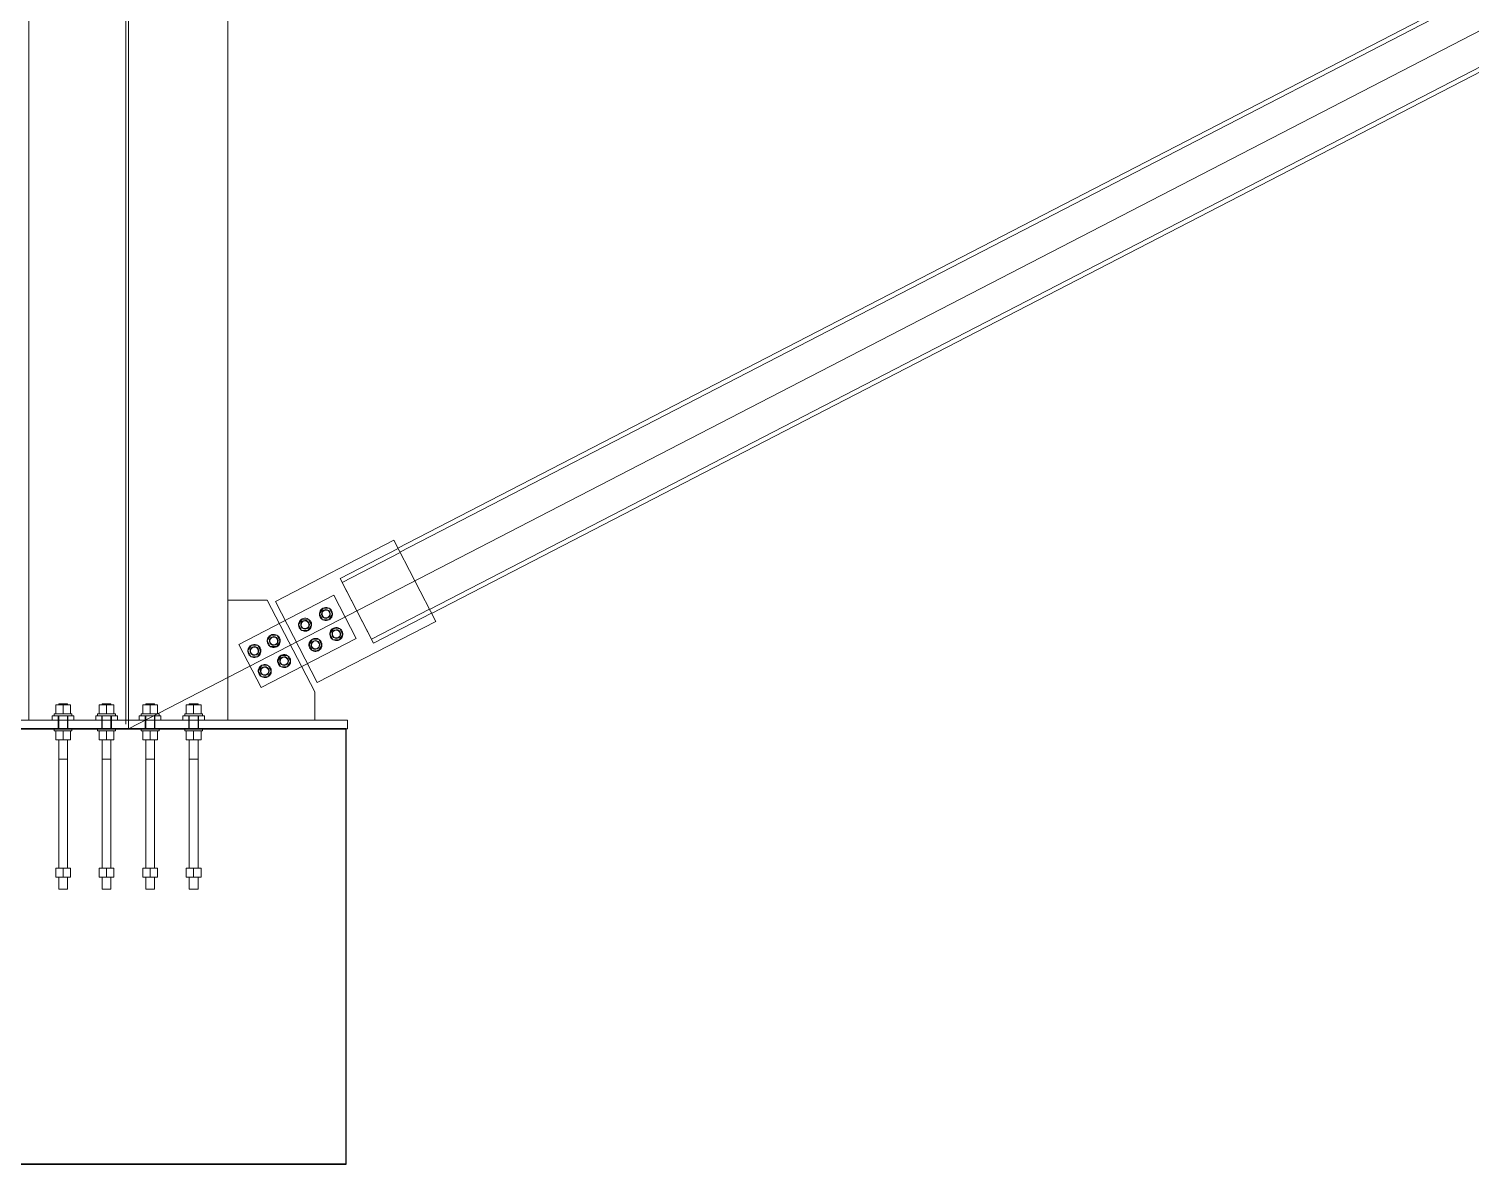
# Model space of a CAD drawing. Header units: millimetres. Extents: x -6949 to 83354, y -55091 to 16861.
# Drawn here: x 14772 to 18084, y -1000 to 1608 of the extents above; entities that cross this region are included whole.
import ezdxf

# ---------------------------------------------------------------- set-up
doc = ezdxf.new("R2010")
doc.units = ezdxf.units.MM
doc.layers.add('A-DETL', color=7, linetype='Continuous', lineweight=18, true_color=0x00a600)
for name, color, linetype, lineweight in [('S-BEAM', 7, 'Continuous', 18), ('S-COLS', 7, 'Continuous', 18), ('S-FNDN', 7, 'Continuous', 25), ('S-FSTN', 7, 'Continuous', 18)]:
    doc.layers.add(name, color=color, linetype=linetype, lineweight=lineweight)

msp = doc.modelspace()

# ---------------------------------------------------------------- linework, layer by layer
at = {"layer": 'A-DETL'}
for p, q in [((14994.1, 11), (14994.1, 3911)), ((22500, 3875), (15000, 0)), ((15000, 0), (15000, 3875))]:
    msp.add_line(p, q, dxfattribs=at)
at = {"layer": 'S-BEAM'}
for p, q in [((21962.8, 3692.2), (15619, 414.6)), ((21967.4, 3683.3), (15623.6, 405.7)), ((15691.7, 273.9), (22035.5, 3551.5)), ((15696.3, 265), (22040.1, 3542.7)), ((15486.1, 345.2), (15619.3, 414)), ((15486.1, 345.2), (15619.3, 414)), ((15490.7, 336.2), (15624, 405.1)), ((15619.3, 414), (15624, 405.1)), ((15524.4, 270.9), (15486.1, 345.2)), ((15486.1, 345.2), (15524.4, 270.9)), ((15486.1, 345.2), (15490.7, 336.2)), ((15490.7, 336.2), (15524.4, 270.9)), ((15524.4, 270.9), (15490.7, 336.2)), ((15524.4, 270.9), (15558.1, 205.7)), ((15562.8, 196.7), (15524.4, 270.9)), ((15524.4, 270.9), (15562.8, 196.7)), ((15558.1, 205.7), (15524.4, 270.9)), ((15558.1, 205.7), (15691.4, 274.5)), ((15558.1, 205.7), (15691.4, 274.5)), ((15562.8, 196.7), (15696, 265.6)), ((15562.8, 196.7), (15696, 265.6)), ((15691.4, 274.5), (15696, 265.6)), ((15562.8, 196.7), (15558.1, 205.7))]:
    msp.add_line(p, q, dxfattribs=at)
at = {"layer": 'S-COLS'}
for p, q in [((14771.5, 12000), (14771.5, 20)), ((15228.5, 20), (15228.5, 12000)), ((14771.5, 20), (15228.5, 20)), ((15228.5, 20), (14771.5, 20)), ((14771.5, 0), (15228.5, 0)), ((15228.5, 0), (14771.5, 0)), ((14771.5, 0), (15228.5, 0)), ((15228.5, 0), (14771.5, 0)), ((14784.5, 20), (15215.5, 20)), ((15215.5, 20), (14784.5, 20)), ((14784.5, 0), (15215.5, 0)), ((15215.5, 0), (14784.5, 0)), ((14784.5, 0), (15215.5, 0)), ((15215.5, 0), (14784.5, 0))]:
    msp.add_line(p, q, dxfattribs=at)
at = {"layer": 'S-FNDN'}
for p, q in [((14500, 0), (15500, 0)), ((15500, 0), (14500, 0)), ((14500, 0), (14850, 0)), ((15500, 0), (14500, 0)), ((14500, 0), (14850, 0)), ((14850, 0), (14500, 0)), ((14850, 0), (15150, 0)), ((14850, 0), (15150, 0)), ((15150, 0), (14850, 0)), ((15150, 0), (15500, 0)), ((15150, 0), (15500, 0)), ((15500, 0), (15150, 0)), ((15500, 0), (15500, 0)), ((15500, -1000), (15500, 0)), ((15500, -1000), (15500, 0)), ((15500, 0), (15500, 0)), ((15500, 0), (15500, 0)), ((15500, 0), (15500, 0)), ((15500, -1000), (15500, 0)), ((15500, -1000), (15500, 0)), ((15500, 0), (15500, 0)), ((15500, 0), (15500, 0)), ((15500, 0), (15500, 0)), ((15500, -1000), (15500, 0)), ((15500, -1000), (15500, 0)), ((14500, -1000), (15500, -1000)), ((15500, -1000), (14500, -1000)), ((14500, -1000), (15500, -1000)), ((15500, -1000), (14500, -1000)), ((14500, -1000), (15500, -1000)), ((15500, -1000), (14500, -1000)), ((15500, -1000), (15500, -1000)), ((15500, -1000), (15500, -1000)), ((15500, -1000), (15500, -1000))]:
    msp.add_line(p, q, dxfattribs=at)
at = {"layer": 'S-FSTN'}
for p, q in [((15609.5, 433.1), (15337.6, 292.6)), ((15705.9, 246.5), (15609.5, 433.1)), ((15472.1, 306.9), (15253.5, 194)), ((15472.1, 306.9), (15253.5, 194)), ((15523.5, 207.4), (15472.1, 306.9)), ((15523.5, 207.4), (15472.1, 306.9)), ((15319.2, 295.5), (15228.5, 295.5)), ((15228.5, 295.5), (15228.5, 20)), ((15428, 85), (15319.2, 295.5)), ((15337.6, 292.6), (15434, 106.1)), ((15447.1, 276.9), (15439.1, 264.4)), ((15461.8, 276.2), (15447.1, 276.9)), ((15468.6, 263.1), (15461.8, 276.2)), ((15399.1, 252.1), (15391.1, 239.7)), ((15391.1, 239.7), (15397.9, 226.5)), ((15413.8, 251.4), (15399.1, 252.1)), ((15412.6, 225.8), (15420.6, 238.3)), ((15420.6, 238.3), (15413.8, 251.4)), ((15434, 106.1), (15705.9, 246.5)), ((15439.1, 264.4), (15445.9, 251.3)), ((15445.9, 251.3), (15460.6, 250.6)), ((15460.6, 250.6), (15468.6, 263.1)), ((15304.9, 94.5), (15523.5, 207.4)), ((15304.9, 94.5), (15523.5, 207.4)), ((15327.1, 214.9), (15319.1, 202.5)), ((15319.1, 202.5), (15325.9, 189.3)), ((15341.9, 214.2), (15327.1, 214.9)), ((15340.7, 188.7), (15348.7, 201.1)), ((15348.7, 201.1), (15341.9, 214.2)), ((15397.9, 226.5), (15412.6, 225.8)), ((15423, 205.9), (15415, 193.5)), ((15437.7, 205.2), (15423, 205.9)), ((15444.5, 192.1), (15437.7, 205.2)), ((15470.9, 230.7), (15462.9, 218.2)), ((15462.9, 218.2), (15469.7, 205.1)), ((15469.7, 205.1), (15484.5, 204.4)), ((15485.7, 230), (15470.9, 230.7)), ((15484.5, 204.4), (15492.5, 216.9)), ((15492.5, 216.9), (15485.7, 230)), ((15228.5, 172.8), (15228.5, 142.8)), ((15253.5, 194), (15304.9, 94.5)), ((15253.5, 194), (15304.9, 94.5)), ((15282.7, 192), (15274.7, 179.5)), ((15274.7, 179.5), (15281.5, 166.4)), ((15281.5, 166.4), (15296.3, 165.7)), ((15297.5, 191.3), (15282.7, 192)), ((15296.3, 165.7), (15304.2, 178.1)), ((15304.2, 178.1), (15297.5, 191.3)), ((15325.9, 189.3), (15340.7, 188.7)), ((15351, 168.7), (15343, 156.3)), ((15365.8, 168), (15351, 168.7)), ((15372.5, 154.9), (15365.8, 168)), ((15415, 193.5), (15421.8, 180.3)), ((15421.8, 180.3), (15436.5, 179.6)), ((15436.5, 179.6), (15444.5, 192.1)), ((15306.6, 145.8), (15298.6, 133.3)), ((15298.6, 133.3), (15305.4, 120.2)), ((15321.3, 145.1), (15306.6, 145.8)), ((15328.1, 131.9), (15321.3, 145.1)), ((15343, 156.3), (15349.8, 143.1)), ((15349.8, 143.1), (15364.6, 142.5)), ((15364.6, 142.5), (15372.5, 154.9)), ((15305.4, 120.2), (15320.1, 119.5)), ((15320.1, 119.5), (15328.1, 131.9)), ((15428, 20), (15428, 85)), ((14829.5, 34.6), (14829.5, 30)), ((14829.5, 34.6), (14870.5, 34.6)), ((14870.5, 34.6), (14829.5, 34.6)), ((14829.5, 34.6), (14829.5, 30)), ((14829.5, 34.6), (14870.5, 34.6)), ((14870.5, 34.6), (14829.5, 34.6)), ((14833.1, 55.3), (14850, 55.3)), ((14833.1, 55.3), (14833.1, 34.6)), ((14833.1, 55.3), (14850, 55.3)), ((14833.1, 55.3), (14833.1, 34.6)), ((14850, 34.6), (14833.1, 34.6)), ((14850, 34.6), (14833.1, 34.6)), ((14840, 57), (14840, 55.3)), ((14840, 57), (14860, 57)), ((14860, 57), (14840, 57)), ((14840, 57), (14840, 55.3)), ((14840, 57), (14860, 57)), ((14860, 57), (14840, 57)), ((14840, 55.3), (14860, 55.3)), ((14860, 55.3), (14840, 55.3)), ((14840, 55.3), (14860, 55.3)), ((14860, 55.3), (14840, 55.3)), ((14850, 55.3), (14866.9, 55.3)), ((14850, 55.3), (14850, 34.6)), ((14850, 55.3), (14850, 34.6)), ((14850, 55.3), (14866.9, 55.3)), ((14850, 55.3), (14850, 34.6)), ((14850, 55.3), (14850, 34.6)), ((14866.9, 34.6), (14850, 34.6)), ((14866.9, 34.6), (14850, 34.6)), ((14860, 55.3), (14860, 57)), ((14860, 55.3), (14860, 57)), ((14866.9, 55.3), (14866.9, 34.6)), ((14866.9, 55.3), (14866.9, 34.6)), ((14870.5, 30), (14870.5, 34.6)), ((14870.5, 30), (14870.5, 34.6)), ((14929.5, 34.6), (14929.5, 30)), ((14929.5, 34.6), (14970.5, 34.6)), ((14970.5, 34.6), (14929.5, 34.6)), ((14929.5, 34.6), (14929.5, 30)), ((14929.5, 34.6), (14970.5, 34.6)), ((14970.5, 34.6), (14929.5, 34.6)), ((14933.1, 55.3), (14950, 55.3)), ((14933.1, 55.3), (14933.1, 34.6)), ((14933.1, 55.3), (14950, 55.3)), ((14933.1, 55.3), (14933.1, 34.6)), ((14950, 34.6), (14933.1, 34.6)), ((14950, 34.6), (14933.1, 34.6)), ((14940, 57), (14940, 55.3)), ((14940, 57), (14960, 57)), ((14960, 57), (14940, 57)), ((14940, 57), (14940, 55.3)), ((14940, 57), (14960, 57)), ((14960, 57), (14940, 57)), ((14940, 55.3), (14960, 55.3)), ((14960, 55.3), (14940, 55.3)), ((14940, 55.3), (14960, 55.3)), ((14960, 55.3), (14940, 55.3)), ((14950, 55.3), (14966.9, 55.3)), ((14950, 55.3), (14950, 34.6)), ((14950, 55.3), (14950, 34.6)), ((14950, 55.3), (14966.9, 55.3)), ((14950, 55.3), (14950, 34.6)), ((14950, 55.3), (14950, 34.6)), ((14966.9, 34.6), (14950, 34.6)), ((14966.9, 34.6), (14950, 34.6)), ((14960, 55.3), (14960, 57)), ((14960, 55.3), (14960, 57)), ((14966.9, 55.3), (14966.9, 34.6)), ((14966.9, 55.3), (14966.9, 34.6)), ((14970.5, 30), (14970.5, 34.6)), ((14970.5, 30), (14970.5, 34.6)), ((15029.5, 34.6), (15029.5, 30)), ((15029.5, 34.6), (15070.5, 34.6)), ((15070.5, 34.6), (15029.5, 34.6)), ((15029.5, 34.6), (15029.5, 30)), ((15029.5, 34.6), (15070.5, 34.6)), ((15070.5, 34.6), (15029.5, 34.6)), ((15033.1, 55.3), (15050, 55.3)), ((15033.1, 55.3), (15033.1, 34.6)), ((15033.1, 55.3), (15050, 55.3)), ((15033.1, 55.3), (15033.1, 34.6)), ((15050, 34.6), (15033.1, 34.6)), ((15050, 34.6), (15033.1, 34.6)), ((15040, 57), (15040, 55.3)), ((15040, 57), (15060, 57)), ((15060, 57), (15040, 57)), ((15040, 57), (15040, 55.3)), ((15040, 57), (15060, 57)), ((15060, 57), (15040, 57)), ((15040, 55.3), (15060, 55.3)), ((15060, 55.3), (15040, 55.3)), ((15040, 55.3), (15060, 55.3)), ((15060, 55.3), (15040, 55.3)), ((15050, 55.3), (15066.9, 55.3)), ((15050, 55.3), (15050, 34.6)), ((15050, 55.3), (15050, 34.6)), ((15050, 55.3), (15066.9, 55.3)), ((15050, 55.3), (15050, 34.6)), ((15050, 55.3), (15050, 34.6)), ((15066.9, 34.6), (15050, 34.6)), ((15066.9, 34.6), (15050, 34.6)), ((15060, 55.3), (15060, 57)), ((15060, 55.3), (15060, 57)), ((15066.9, 55.3), (15066.9, 34.6)), ((15066.9, 55.3), (15066.9, 34.6)), ((15070.5, 30), (15070.5, 34.6)), ((15070.5, 30), (15070.5, 34.6)), ((15129.5, 34.6), (15129.5, 30)), ((15129.5, 34.6), (15170.5, 34.6)), ((15170.5, 34.6), (15129.5, 34.6)), ((15129.5, 34.6), (15129.5, 30)), ((15129.5, 34.6), (15170.5, 34.6)), ((15170.5, 34.6), (15129.5, 34.6)), ((15133.1, 55.3), (15150, 55.3)), ((15133.1, 55.3), (15133.1, 34.6)), ((15133.1, 55.3), (15150, 55.3)), ((15133.1, 55.3), (15133.1, 34.6)), ((15150, 34.6), (15133.1, 34.6)), ((15150, 34.6), (15133.1, 34.6)), ((15140, 57), (15140, 55.3)), ((15140, 57), (15160, 57)), ((15160, 57), (15140, 57)), ((15140, 57), (15140, 55.3)), ((15140, 57), (15160, 57)), ((15160, 57), (15140, 57)), ((15140, 55.3), (15160, 55.3)), ((15160, 55.3), (15140, 55.3)), ((15140, 55.3), (15160, 55.3)), ((15160, 55.3), (15140, 55.3)), ((15150, 55.3), (15166.9, 55.3)), ((15150, 55.3), (15150, 34.6)), ((15150, 55.3), (15150, 34.6)), ((15150, 55.3), (15166.9, 55.3)), ((15150, 55.3), (15150, 34.6)), ((15150, 55.3), (15150, 34.6)), ((15166.9, 34.6), (15150, 34.6)), ((15166.9, 34.6), (15150, 34.6)), ((15160, 55.3), (15160, 57)), ((15160, 55.3), (15160, 57)), ((15166.9, 55.3), (15166.9, 34.6)), ((15166.9, 55.3), (15166.9, 34.6)), ((15170.5, 30), (15170.5, 34.6)), ((15170.5, 30), (15170.5, 34.6)), ((14746.5, 20), (15503.5, 20)), ((15503.5, 0), (14746.5, 0)), ((14786.5, 20), (14756.5, 20)), ((14825, 30), (14875, 30)), ((14825, 30), (14825, 20)), ((14825, 30), (14875, 30)), ((14825, 30), (14825, 20)), ((14875, 20), (14825, 20)), ((14875, 20), (14825, 20)), ((14829.5, 30), (14870.5, 30)), ((14870.5, 30), (14829.5, 30)), ((14829.5, 30), (14870.5, 30)), ((14870.5, 30), (14829.5, 30)), ((14829.5, 0), (14829.5, -4.6)), ((14829.5, 0), (14870.5, 0)), ((14870.5, 0), (14829.5, 0)), ((14839, 30), (14839, 20)), ((14839, 30), (14861, 30)), ((14839, 30), (14861, 30)), ((14839, 30), (14839, 20)), ((14839, 30), (14861, 30)), ((14839, 30), (14861, 30)), ((14839, 20), (14861, 20)), ((14839, 20), (14861, 20)), ((14839, 20), (14861, 20)), ((14839, 20), (14861, 20)), ((14839, 20), (14839, 0)), ((14839, 20), (14839, 0)), ((14839, 20), (14861, 20)), ((14839, 20), (14861, 20)), ((14839, 20), (14861, 20)), ((14839, 20), (14861, 20)), ((14839, 0), (14861, 0)), ((14839, 0), (14861, 0)), ((14839, 0), (14861, 0)), ((14839, 0), (14861, 0)), ((14840, 30), (14840, 0)), ((14840, 30), (14860, 30)), ((14860, 30), (14840, 30)), ((14840, 30), (14840, 0)), ((14840, 30), (14860, 30)), ((14860, 30), (14840, 30)), ((14840, 0), (14860, 0)), ((14860, 0), (14840, 0)), ((14860, 0), (14860, 30)), ((14860, 0), (14860, 30)), ((14861, 20), (14861, 30)), ((14861, 20), (14861, 30)), ((14861, 0), (14861, 20)), ((14861, 0), (14861, 20)), ((14870.5, -4.6), (14870.5, 0)), ((14875, 30), (14875, 20)), ((14875, 30), (14875, 20)), ((14925, 30), (14975, 30)), ((14925, 30), (14925, 20)), ((14925, 30), (14975, 30)), ((14925, 30), (14925, 20)), ((14975, 20), (14925, 20)), ((14975, 20), (14925, 20)), ((14929.5, 30), (14970.5, 30)), ((14970.5, 30), (14929.5, 30)), ((14929.5, 30), (14970.5, 30)), ((14970.5, 30), (14929.5, 30)), ((14929.5, 0), (14929.5, -4.6)), ((14929.5, 0), (14970.5, 0)), ((14970.5, 0), (14929.5, 0)), ((14939, 30), (14939, 20)), ((14939, 30), (14961, 30)), ((14939, 30), (14961, 30)), ((14939, 30), (14939, 20)), ((14939, 30), (14961, 30)), ((14939, 30), (14961, 30)), ((14939, 20), (14961, 20)), ((14939, 20), (14961, 20)), ((14939, 20), (14961, 20)), ((14939, 20), (14961, 20)), ((14939, 20), (14939, 0)), ((14939, 20), (14939, 0)), ((14939, 20), (14961, 20)), ((14939, 20), (14961, 20)), ((14939, 20), (14961, 20)), ((14939, 20), (14961, 20)), ((14939, 0), (14961, 0)), ((14939, 0), (14961, 0)), ((14939, 0), (14961, 0)), ((14939, 0), (14961, 0)), ((14940, 30), (14940, 0)), ((14940, 30), (14960, 30)), ((14960, 30), (14940, 30)), ((14940, 30), (14940, 0)), ((14940, 30), (14960, 30)), ((14960, 30), (14940, 30)), ((14940, 0), (14960, 0)), ((14960, 0), (14940, 0)), ((14960, 0), (14960, 30)), ((14960, 0), (14960, 30)), ((14961, 20), (14961, 30)), ((14961, 20), (14961, 30)), ((14961, 0), (14961, 20)), ((14961, 0), (14961, 20)), ((14970.5, -4.6), (14970.5, 0)), ((14975, 30), (14975, 20)), ((14975, 30), (14975, 20)), ((15025, 30), (15075, 30)), ((15025, 30), (15025, 20)), ((15025, 30), (15075, 30)), ((15025, 30), (15025, 20)), ((15075, 20), (15025, 20)), ((15075, 20), (15025, 20)), ((15029.5, 30), (15070.5, 30)), ((15070.5, 30), (15029.5, 30)), ((15029.5, 30), (15070.5, 30)), ((15070.5, 30), (15029.5, 30)), ((15029.5, 0), (15029.5, -4.6)), ((15029.5, 0), (15070.5, 0)), ((15070.5, 0), (15029.5, 0)), ((15039, 30), (15039, 20)), ((15039, 30), (15061, 30)), ((15039, 30), (15061, 30)), ((15039, 30), (15039, 20)), ((15039, 30), (15061, 30)), ((15039, 30), (15061, 30)), ((15039, 20), (15061, 20)), ((15039, 20), (15061, 20)), ((15039, 20), (15061, 20)), ((15039, 20), (15061, 20)), ((15039, 20), (15039, 0)), ((15039, 20), (15039, 0)), ((15039, 20), (15061, 20)), ((15039, 20), (15061, 20)), ((15039, 20), (15061, 20)), ((15039, 20), (15061, 20)), ((15039, 0), (15061, 0)), ((15039, 0), (15061, 0)), ((15039, 0), (15061, 0)), ((15039, 0), (15061, 0)), ((15040, 30), (15040, 0)), ((15040, 30), (15060, 30)), ((15060, 30), (15040, 30)), ((15040, 30), (15040, 0)), ((15040, 30), (15060, 30)), ((15060, 30), (15040, 30)), ((15040, 0), (15060, 0)), ((15060, 0), (15040, 0)), ((15060, 0), (15060, 30)), ((15060, 0), (15060, 30)), ((15061, 20), (15061, 30)), ((15061, 20), (15061, 30)), ((15061, 0), (15061, 20)), ((15061, 0), (15061, 20)), ((15070.5, -4.6), (15070.5, 0)), ((15075, 30), (15075, 20)), ((15075, 30), (15075, 20)), ((15125, 30), (15175, 30)), ((15125, 30), (15125, 20)), ((15125, 30), (15175, 30)), ((15125, 30), (15125, 20)), ((15175, 20), (15125, 20)), ((15175, 20), (15125, 20)), ((15129.5, 30), (15170.5, 30)), ((15170.5, 30), (15129.5, 30)), ((15129.5, 30), (15170.5, 30)), ((15170.5, 30), (15129.5, 30)), ((15129.5, 0), (15129.5, -4.6)), ((15129.5, 0), (15170.5, 0)), ((15170.5, 0), (15129.5, 0)), ((15139, 30), (15139, 20)), ((15139, 30), (15161, 30)), ((15139, 30), (15161, 30)), ((15139, 30), (15139, 20)), ((15139, 30), (15161, 30)), ((15139, 30), (15161, 30)), ((15139, 20), (15161, 20)), ((15139, 20), (15161, 20)), ((15139, 20), (15161, 20)), ((15139, 20), (15161, 20)), ((15139, 20), (15139, 0)), ((15139, 20), (15139, 0)), ((15139, 20), (15161, 20)), ((15139, 20), (15161, 20)), ((15139, 20), (15161, 20)), ((15139, 20), (15161, 20)), ((15139, 0), (15161, 0)), ((15139, 0), (15161, 0)), ((15139, 0), (15161, 0)), ((15139, 0), (15161, 0)), ((15140, 30), (15140, 0)), ((15140, 30), (15160, 30)), ((15160, 30), (15140, 30)), ((15140, 30), (15140, 0)), ((15140, 30), (15160, 30)), ((15160, 30), (15140, 30)), ((15140, 0), (15160, 0)), ((15160, 0), (15140, 0)), ((15160, 0), (15160, 30)), ((15160, 0), (15160, 30)), ((15161, 20), (15161, 30)), ((15161, 20), (15161, 30)), ((15161, 0), (15161, 20)), ((15161, 0), (15161, 20)), ((15170.5, -4.6), (15170.5, 0)), ((15175, 30), (15175, 20)), ((15175, 30), (15175, 20)), ((15228.5, 20), (15428, 20)), ((15343.3, 20), (15313.3, 20)), ((15503.5, 0), (15503.5, 20)), ((14829.5, 0), (14829.5, -4.6)), ((14829.5, 0), (14870.5, 0)), ((14870.5, 0), (14829.5, 0)), ((14829.5, -4.6), (14870.5, -4.6)), ((14870.5, -4.6), (14829.5, -4.6)), ((14829.5, -4.6), (14870.5, -4.6)), ((14870.5, -4.6), (14829.5, -4.6)), ((14833.1, -4.6), (14850, -4.6)), ((14833.1, -4.6), (14833.1, -25.3)), ((14833.1, -4.6), (14850, -4.6)), ((14833.1, -4.6), (14833.1, -25.3)), ((14850, -25.3), (14833.1, -25.3)), ((14850, -25.3), (14833.1, -25.3)), ((14840, 0), (14860, 0)), ((14860, 0), (14840, 0)), ((14840, -25.3), (14840, -70)), ((14840, -25.3), (14860, -25.3)), ((14860, -25.3), (14840, -25.3)), ((14840, -25.3), (14840, -70)), ((14840, -25.3), (14860, -25.3)), ((14860, -25.3), (14840, -25.3)), ((14850, -4.6), (14866.9, -4.6)), ((14850, -4.6), (14850, -25.3)), ((14850, -4.6), (14850, -25.3)), ((14850, -4.6), (14866.9, -4.6)), ((14850, -4.6), (14850, -25.3)), ((14850, -4.6), (14850, -25.3)), ((14866.9, -25.3), (14850, -25.3)), ((14866.9, -25.3), (14850, -25.3)), ((14860, -70), (14860, -25.3)), ((14860, -70), (14860, -25.3)), ((14866.9, -4.6), (14866.9, -25.3)), ((14866.9, -4.6), (14866.9, -25.3)), ((14870.5, -4.6), (14870.5, 0)), ((14929.5, 0), (14929.5, -4.6)), ((14929.5, 0), (14970.5, 0)), ((14970.5, 0), (14929.5, 0)), ((14929.5, -4.6), (14970.5, -4.6)), ((14970.5, -4.6), (14929.5, -4.6)), ((14929.5, -4.6), (14970.5, -4.6)), ((14970.5, -4.6), (14929.5, -4.6)), ((14933.1, -4.6), (14950, -4.6)), ((14933.1, -4.6), (14933.1, -25.3)), ((14933.1, -4.6), (14950, -4.6)), ((14933.1, -4.6), (14933.1, -25.3)), ((14950, -25.3), (14933.1, -25.3)), ((14950, -25.3), (14933.1, -25.3)), ((14940, 0), (14960, 0)), ((14960, 0), (14940, 0)), ((14940, -25.3), (14940, -70)), ((14940, -25.3), (14960, -25.3)), ((14960, -25.3), (14940, -25.3)), ((14940, -25.3), (14940, -70)), ((14940, -25.3), (14960, -25.3)), ((14960, -25.3), (14940, -25.3)), ((14950, -4.6), (14966.9, -4.6)), ((14950, -4.6), (14950, -25.3)), ((14950, -4.6), (14950, -25.3)), ((14950, -4.6), (14966.9, -4.6)), ((14950, -4.6), (14950, -25.3)), ((14950, -4.6), (14950, -25.3)), ((14966.9, -25.3), (14950, -25.3)), ((14966.9, -25.3), (14950, -25.3)), ((14960, -70), (14960, -25.3)), ((14960, -70), (14960, -25.3)), ((14966.9, -4.6), (14966.9, -25.3)), ((14966.9, -4.6), (14966.9, -25.3)), ((14970.5, -4.6), (14970.5, 0)), ((15029.5, 0), (15029.5, -4.6)), ((15029.5, 0), (15070.5, 0)), ((15070.5, 0), (15029.5, 0)), ((15029.5, -4.6), (15070.5, -4.6)), ((15070.5, -4.6), (15029.5, -4.6)), ((15029.5, -4.6), (15070.5, -4.6)), ((15070.5, -4.6), (15029.5, -4.6)), ((15033.1, -4.6), (15050, -4.6)), ((15033.1, -4.6), (15033.1, -25.3)), ((15033.1, -4.6), (15050, -4.6)), ((15033.1, -4.6), (15033.1, -25.3)), ((15050, -25.3), (15033.1, -25.3)), ((15050, -25.3), (15033.1, -25.3)), ((15040, 0), (15060, 0)), ((15060, 0), (15040, 0)), ((15040, -25.3), (15040, -70)), ((15040, -25.3), (15060, -25.3)), ((15060, -25.3), (15040, -25.3)), ((15040, -25.3), (15040, -70)), ((15040, -25.3), (15060, -25.3)), ((15060, -25.3), (15040, -25.3)), ((15050, -4.6), (15066.9, -4.6)), ((15050, -4.6), (15050, -25.3)), ((15050, -4.6), (15050, -25.3)), ((15050, -4.6), (15066.9, -4.6)), ((15050, -4.6), (15050, -25.3)), ((15050, -4.6), (15050, -25.3)), ((15066.9, -25.3), (15050, -25.3)), ((15066.9, -25.3), (15050, -25.3)), ((15060, -70), (15060, -25.3)), ((15060, -70), (15060, -25.3)), ((15066.9, -4.6), (15066.9, -25.3)), ((15066.9, -4.6), (15066.9, -25.3)), ((15070.5, -4.6), (15070.5, 0)), ((15129.5, 0), (15129.5, -4.6)), ((15129.5, 0), (15170.5, 0)), ((15170.5, 0), (15129.5, 0)), ((15129.5, -4.6), (15170.5, -4.6)), ((15170.5, -4.6), (15129.5, -4.6)), ((15129.5, -4.6), (15170.5, -4.6)), ((15170.5, -4.6), (15129.5, -4.6)), ((15133.1, -4.6), (15150, -4.6)), ((15133.1, -4.6), (15133.1, -25.3)), ((15133.1, -4.6), (15150, -4.6)), ((15133.1, -4.6), (15133.1, -25.3)), ((15150, -25.3), (15133.1, -25.3)), ((15150, -25.3), (15133.1, -25.3)), ((15140, 0), (15160, 0)), ((15160, 0), (15140, 0)), ((15140, -25.3), (15140, -70)), ((15140, -25.3), (15160, -25.3)), ((15160, -25.3), (15140, -25.3)), ((15140, -25.3), (15140, -70)), ((15140, -25.3), (15160, -25.3)), ((15160, -25.3), (15140, -25.3)), ((15150, -4.6), (15166.9, -4.6)), ((15150, -4.6), (15150, -25.3)), ((15150, -4.6), (15150, -25.3)), ((15150, -4.6), (15166.9, -4.6)), ((15150, -4.6), (15150, -25.3)), ((15150, -4.6), (15150, -25.3)), ((15166.9, -25.3), (15150, -25.3)), ((15166.9, -25.3), (15150, -25.3)), ((15160, -70), (15160, -25.3)), ((15160, -70), (15160, -25.3)), ((15166.9, -4.6), (15166.9, -25.3)), ((15166.9, -4.6), (15166.9, -25.3)), ((15170.5, -4.6), (15170.5, 0)), ((14840, -70), (14840, -320.3)), ((14840, -70), (14860, -70)), ((14860, -70), (14840, -70)), ((14840, -70), (14860, -70)), ((14860, -70), (14840, -70)), ((14840, -70), (14840, -320.3)), ((14840, -70), (14860, -70)), ((14860, -70), (14840, -70)), ((14840, -70), (14860, -70)), ((14860, -70), (14840, -70)), ((14860, -320.3), (14860, -70)), ((14860, -320.3), (14860, -70)), ((14940, -70), (14940, -320.3)), ((14940, -70), (14960, -70)), ((14960, -70), (14940, -70)), ((14940, -70), (14960, -70)), ((14960, -70), (14940, -70)), ((14940, -70), (14940, -320.3)), ((14940, -70), (14960, -70)), ((14960, -70), (14940, -70)), ((14940, -70), (14960, -70)), ((14960, -70), (14940, -70)), ((14960, -320.3), (14960, -70)), ((14960, -320.3), (14960, -70)), ((15040, -70), (15040, -320.3)), ((15040, -70), (15060, -70)), ((15060, -70), (15040, -70)), ((15040, -70), (15060, -70)), ((15060, -70), (15040, -70)), ((15040, -70), (15040, -320.3)), ((15040, -70), (15060, -70)), ((15060, -70), (15040, -70)), ((15040, -70), (15060, -70)), ((15060, -70), (15040, -70)), ((15060, -320.3), (15060, -70)), ((15060, -320.3), (15060, -70)), ((15140, -70), (15140, -320.3)), ((15140, -70), (15160, -70)), ((15160, -70), (15140, -70)), ((15140, -70), (15160, -70)), ((15160, -70), (15140, -70)), ((15140, -70), (15140, -320.3)), ((15140, -70), (15160, -70)), ((15160, -70), (15140, -70)), ((15140, -70), (15160, -70)), ((15160, -70), (15140, -70)), ((15160, -320.3), (15160, -70)), ((15160, -320.3), (15160, -70)), ((14833.1, -320.3), (14850, -320.3)), ((14833.1, -320.3), (14833.1, -341)), ((14833.1, -320.3), (14850, -320.3)), ((14833.1, -320.3), (14833.1, -341)), ((14840, -320.3), (14860, -320.3)), ((14860, -320.3), (14840, -320.3)), ((14840, -320.3), (14860, -320.3)), ((14860, -320.3), (14840, -320.3)), ((14850, -320.3), (14866.9, -320.3)), ((14850, -320.3), (14850, -341)), ((14850, -320.3), (14850, -341)), ((14850, -320.3), (14866.9, -320.3)), ((14850, -320.3), (14850, -341)), ((14850, -320.3), (14850, -341)), ((14866.9, -320.3), (14866.9, -341)), ((14866.9, -320.3), (14866.9, -341)), ((14933.1, -320.3), (14950, -320.3)), ((14933.1, -320.3), (14933.1, -341)), ((14933.1, -320.3), (14950, -320.3)), ((14933.1, -320.3), (14933.1, -341)), ((14940, -320.3), (14960, -320.3)), ((14960, -320.3), (14940, -320.3)), ((14940, -320.3), (14960, -320.3)), ((14960, -320.3), (14940, -320.3)), ((14950, -320.3), (14966.9, -320.3)), ((14950, -320.3), (14950, -341)), ((14950, -320.3), (14950, -341)), ((14950, -320.3), (14966.9, -320.3)), ((14950, -320.3), (14950, -341)), ((14950, -320.3), (14950, -341)), ((14966.9, -320.3), (14966.9, -341)), ((14966.9, -320.3), (14966.9, -341)), ((15033.1, -320.3), (15050, -320.3)), ((15033.1, -320.3), (15033.1, -341)), ((15033.1, -320.3), (15050, -320.3)), ((15033.1, -320.3), (15033.1, -341)), ((15040, -320.3), (15060, -320.3)), ((15060, -320.3), (15040, -320.3)), ((15040, -320.3), (15060, -320.3)), ((15060, -320.3), (15040, -320.3)), ((15050, -320.3), (15066.9, -320.3)), ((15050, -320.3), (15050, -341)), ((15050, -320.3), (15050, -341)), ((15050, -320.3), (15066.9, -320.3)), ((15050, -320.3), (15050, -341)), ((15050, -320.3), (15050, -341)), ((15066.9, -320.3), (15066.9, -341)), ((15066.9, -320.3), (15066.9, -341)), ((15133.1, -320.3), (15150, -320.3)), ((15133.1, -320.3), (15133.1, -341)), ((15133.1, -320.3), (15150, -320.3)), ((15133.1, -320.3), (15133.1, -341)), ((15140, -320.3), (15160, -320.3)), ((15160, -320.3), (15140, -320.3)), ((15140, -320.3), (15160, -320.3)), ((15160, -320.3), (15140, -320.3)), ((15150, -320.3), (15166.9, -320.3)), ((15150, -320.3), (15150, -341)), ((15150, -320.3), (15150, -341)), ((15150, -320.3), (15166.9, -320.3)), ((15150, -320.3), (15150, -341)), ((15150, -320.3), (15150, -341)), ((15166.9, -320.3), (15166.9, -341)), ((15166.9, -320.3), (15166.9, -341)), ((14850, -341), (14833.1, -341)), ((14850, -341), (14833.1, -341)), ((14840, -341), (14840, -368)), ((14840, -341), (14860, -341)), ((14860, -341), (14840, -341)), ((14840, -341), (14840, -368)), ((14840, -341), (14860, -341)), ((14860, -341), (14840, -341)), ((14866.9, -341), (14850, -341)), ((14866.9, -341), (14850, -341)), ((14860, -368), (14860, -341)), ((14860, -368), (14860, -341)), ((14950, -341), (14933.1, -341)), ((14950, -341), (14933.1, -341)), ((14940, -341), (14940, -368)), ((14940, -341), (14960, -341)), ((14960, -341), (14940, -341)), ((14940, -341), (14940, -368)), ((14940, -341), (14960, -341)), ((14960, -341), (14940, -341)), ((14966.9, -341), (14950, -341)), ((14966.9, -341), (14950, -341)), ((14960, -368), (14960, -341)), ((14960, -368), (14960, -341)), ((15050, -341), (15033.1, -341)), ((15050, -341), (15033.1, -341)), ((15040, -341), (15040, -368)), ((15040, -341), (15060, -341)), ((15060, -341), (15040, -341)), ((15040, -341), (15040, -368)), ((15040, -341), (15060, -341)), ((15060, -341), (15040, -341)), ((15066.9, -341), (15050, -341)), ((15066.9, -341), (15050, -341)), ((15060, -368), (15060, -341)), ((15060, -368), (15060, -341)), ((15150, -341), (15133.1, -341)), ((15150, -341), (15133.1, -341)), ((15140, -341), (15140, -368)), ((15140, -341), (15160, -341)), ((15160, -341), (15140, -341)), ((15140, -341), (15140, -368)), ((15140, -341), (15160, -341)), ((15160, -341), (15140, -341)), ((15166.9, -341), (15150, -341)), ((15166.9, -341), (15150, -341)), ((15160, -368), (15160, -341)), ((15160, -368), (15160, -341)), ((14840, -368), (14860, -368)), ((14860, -368), (14840, -368)), ((14840, -368), (14860, -368)), ((14860, -368), (14840, -368)), ((14940, -368), (14960, -368)), ((14960, -368), (14940, -368)), ((14940, -368), (14960, -368)), ((14960, -368), (14940, -368)), ((15040, -368), (15060, -368)), ((15060, -368), (15040, -368)), ((15040, -368), (15060, -368)), ((15060, -368), (15040, -368)), ((15140, -368), (15160, -368)), ((15160, -368), (15140, -368)), ((15140, -368), (15160, -368)), ((15160, -368), (15140, -368))]:
    msp.add_line(p, q, dxfattribs=at)
for centre, radius, start, end in [((15453.8, 263.7), 15, 27.3239, 207.3239), ((15453.8, 263.7), 15, 207.3239, 27.3239), ((15453.8, 263.7), 10, 27.3239, 207.3239), ((15453.8, 263.7), 10, 27.3239, 207.3239), ((15453.8, 263.7), 10, 27.3239, 207.3239), ((15453.8, 263.7), 9, 27.3239, 207.3239), ((15453.8, 263.7), 9, 27.3239, 207.3239), ((15453.8, 263.7), 10, 207.3239, 27.3239), ((15453.8, 263.7), 10, 207.3239, 27.3239), ((15453.8, 263.7), 10, 207.3239, 27.3239), ((15453.8, 263.7), 9, 207.3239, 27.3239), ((15453.8, 263.7), 9, 207.3239, 27.3239), ((15405.9, 239), 15, 27.3239, 207.3239), ((15405.9, 239), 15, 207.3239, 27.3239), ((15405.9, 239), 10, 27.3239, 207.3239), ((15405.9, 239), 10, 27.3239, 207.3239), ((15405.9, 239), 10, 27.3239, 207.3239), ((15405.9, 239), 9, 27.3239, 207.3239), ((15405.9, 239), 9, 27.3239, 207.3239), ((15405.9, 239), 10, 207.3239, 27.3239), ((15405.9, 239), 10, 207.3239, 27.3239), ((15405.9, 239), 10, 207.3239, 27.3239), ((15405.9, 239), 9, 207.3239, 27.3239), ((15405.9, 239), 9, 207.3239, 27.3239), ((15477.7, 217.6), 15, 27.3239, 207.3239), ((15333.9, 201.8), 15, 27.3239, 207.3239), ((15333.9, 201.8), 15, 207.3239, 27.3239), ((15333.9, 201.8), 10, 27.3239, 207.3239), ((15333.9, 201.8), 10, 27.3239, 207.3239), ((15333.9, 201.8), 10, 27.3239, 207.3239), ((15333.9, 201.8), 9, 27.3239, 207.3239), ((15333.9, 201.8), 9, 27.3239, 207.3239), ((15333.9, 201.8), 10, 207.3239, 27.3239), ((15333.9, 201.8), 10, 207.3239, 27.3239), ((15333.9, 201.8), 10, 207.3239, 27.3239), ((15333.9, 201.8), 9, 207.3239, 27.3239), ((15333.9, 201.8), 9, 207.3239, 27.3239), ((15429.7, 192.8), 15, 27.3239, 207.3239), ((15429.7, 192.8), 15, 207.3239, 27.3239), ((15429.7, 192.8), 10, 27.3239, 207.3239), ((15429.7, 192.8), 10, 27.3239, 207.3239), ((15429.7, 192.8), 10, 27.3239, 207.3239), ((15429.7, 192.8), 9, 27.3239, 207.3239), ((15429.7, 192.8), 9, 27.3239, 207.3239), ((15477.7, 217.6), 15, 207.3239, 27.3239), ((15477.7, 217.6), 10, 27.3239, 207.3239), ((15477.7, 217.6), 10, 27.3239, 207.3239), ((15477.7, 217.6), 10, 27.3239, 207.3239), ((15477.7, 217.6), 9, 27.3239, 207.3239), ((15477.7, 217.6), 9, 27.3239, 207.3239), ((15477.7, 217.6), 10, 207.3239, 27.3239), ((15477.7, 217.6), 10, 207.3239, 27.3239), ((15477.7, 217.6), 10, 207.3239, 27.3239), ((15477.7, 217.6), 9, 207.3239, 27.3239), ((15477.7, 217.6), 9, 207.3239, 27.3239), ((15289.5, 178.8), 15, 27.3239, 207.3239), ((15289.5, 178.8), 15, 207.3239, 27.3239), ((15289.5, 178.8), 10, 27.3239, 207.3239), ((15289.5, 178.8), 10, 27.3239, 207.3239), ((15289.5, 178.8), 10, 27.3239, 207.3239), ((15289.5, 178.8), 9, 27.3239, 207.3239), ((15289.5, 178.8), 9, 27.3239, 207.3239), ((15289.5, 178.8), 10, 207.3239, 27.3239), ((15289.5, 178.8), 10, 207.3239, 27.3239), ((15289.5, 178.8), 10, 207.3239, 27.3239), ((15289.5, 178.8), 9, 207.3239, 27.3239), ((15289.5, 178.8), 9, 207.3239, 27.3239), ((15357.8, 155.6), 15, 27.3239, 207.3239), ((15429.7, 192.8), 10, 207.3239, 27.3239), ((15429.7, 192.8), 10, 207.3239, 27.3239), ((15429.7, 192.8), 10, 207.3239, 27.3239), ((15429.7, 192.8), 9, 207.3239, 27.3239), ((15429.7, 192.8), 9, 207.3239, 27.3239), ((15313.4, 132.6), 15, 27.3239, 207.3239), ((15313.4, 132.6), 15, 207.3239, 27.3239), ((15313.4, 132.6), 10, 27.3239, 207.3239), ((15313.4, 132.6), 10, 27.3239, 207.3239), ((15313.4, 132.6), 10, 27.3239, 207.3239), ((15313.4, 132.6), 9, 27.3239, 207.3239), ((15313.4, 132.6), 9, 27.3239, 207.3239), ((15313.4, 132.6), 10, 207.3239, 27.3239), ((15313.4, 132.6), 10, 207.3239, 27.3239), ((15313.4, 132.6), 10, 207.3239, 27.3239), ((15313.4, 132.6), 9, 207.3239, 27.3239), ((15313.4, 132.6), 9, 207.3239, 27.3239), ((15357.8, 155.6), 15, 207.3239, 27.3239), ((15357.8, 155.6), 10, 27.3239, 207.3239), ((15357.8, 155.6), 10, 27.3239, 207.3239), ((15357.8, 155.6), 10, 27.3239, 207.3239), ((15357.8, 155.6), 9, 27.3239, 207.3239), ((15357.8, 155.6), 9, 27.3239, 207.3239), ((15357.8, 155.6), 10, 207.3239, 27.3239), ((15357.8, 155.6), 10, 207.3239, 27.3239), ((15357.8, 155.6), 10, 207.3239, 27.3239), ((15357.8, 155.6), 9, 207.3239, 27.3239), ((15357.8, 155.6), 9, 207.3239, 27.3239)]:
    msp.add_arc(centre, radius, start, end, dxfattribs=at)

doc.saveas('drawing.dxf')
